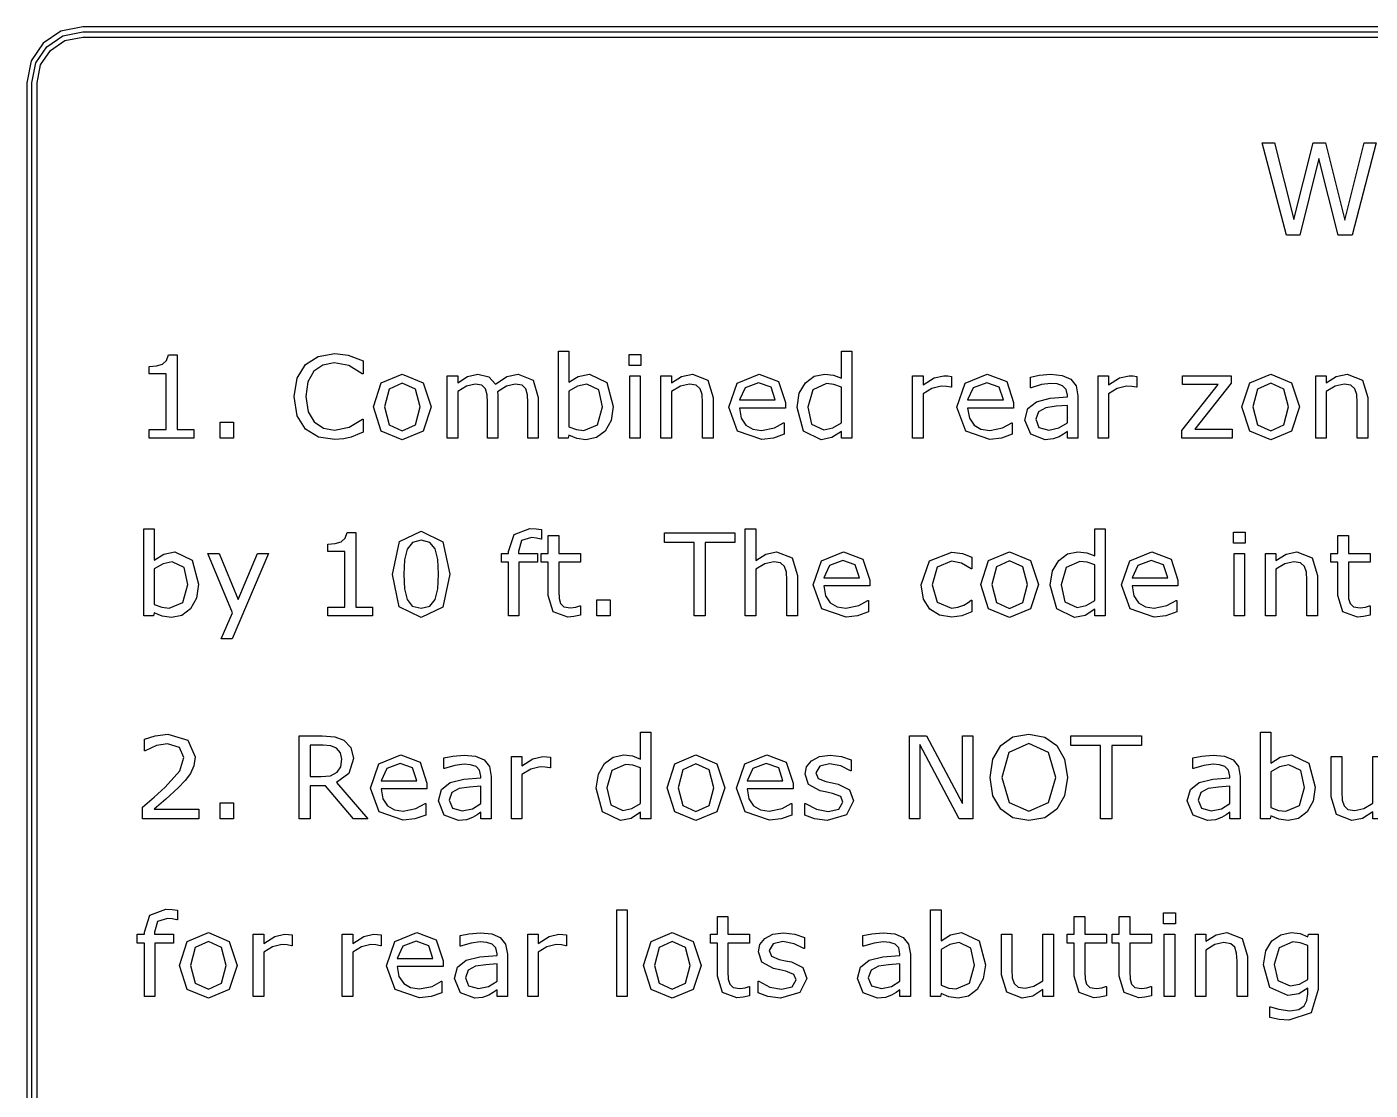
# Model space of a CAD drawing. Header units: inches. Extents: x -33163 to 19162, y -8858 to 30669.
# Drawn here: x 4030 to 5020, y 23591 to 24374 of the extents above; entities that cross this region are included whole.
import ezdxf

# ---------------------------------------------------------------- set-up
doc = ezdxf.new("R2010")
doc.units = ezdxf.units.IN
doc.layers.add('Layer 1', color=7, linetype='Continuous')
doc.layers.add('SOLID-2', color=253, linetype='Continuous')

# ---------------------------------------------------------------- blocks, each defined once
blk = doc.blocks.new('A$C0f725650')
at = {"layer": 'Layer 1', "color": 7}
for points in [[(23.317152, 118.63912), (22.86392, 118.547642), (22.493849, 118.298155), (22.244362, 117.928084), (22.152883, 117.474852), (22.152883, 72.495742), (22.244362, 72.04251), (22.493849, 71.672439), (22.86392, 71.422952), (23.317152, 71.331474), (102.692052, 71.331474), (103.145284, 71.422952), (103.515355, 71.672439), (103.764842, 72.04251), (103.85632, 72.495742), (103.85632, 117.474852), (103.764842, 117.928084), (103.515355, 118.298155), (103.145284, 118.547642), (102.692052, 118.63912), (23.317152, 118.63912)], [(23.317152, 118.533184), (102.692052, 118.533184), (103.104768, 118.45027), (103.441086, 118.223886), (103.66747, 117.887568), (103.750384, 117.474852), (103.750384, 72.495742), (103.66747, 72.083026), (103.441086, 71.746708), (103.104768, 71.520324), (102.692052, 71.43741), (23.317152, 71.43741), (22.904436, 71.520324), (22.568118, 71.746708), (22.341734, 72.083026), (22.25882, 72.495742), (22.25882, 117.474852), (22.341734, 117.887568), (22.568118, 118.223886), (22.904436, 118.45027), (23.317152, 118.533184), (23.317152, 118.533184)], [(23.317152, 118.427248), (102.692052, 118.427248), (103.064253, 118.352899), (103.366818, 118.149618), (103.570099, 117.847053), (103.644448, 117.474852), (103.644448, 72.495742), (103.570099, 72.123541), (103.366818, 71.820976), (103.064253, 71.617695), (102.692052, 71.543346), (23.317152, 71.543346), (22.944951, 71.617695), (22.642386, 71.820976), (22.439105, 72.123541), (22.364757, 72.495742), (22.364757, 117.474852), (22.439105, 117.847053), (22.642386, 118.149618), (22.944951, 118.352899), (23.317152, 118.427248), (23.317152, 118.427248)], [(50.275421, 116.223509), (49.775452, 114.299856), (49.487356, 114.299856), (49.082988, 115.896657), (48.687664, 114.299856), (48.406029, 114.299856), (47.897016, 116.223509), (48.159273, 116.223509), (48.563641, 114.624126), (48.96155, 116.223509), (49.221222, 116.223509), (49.623007, 114.608622), (50.02479, 116.223509), (50.275421, 116.223509)], [(25.635871, 110.066528), (24.69872, 110.066528), (24.69872, 110.243262), (25.059162, 110.243262), (25.059162, 111.403654), (24.69872, 111.403654), (24.69872, 111.561784), (24.855687, 111.5734), (24.982423, 111.609444), (25.066139, 111.682696), (25.102183, 111.803619), (25.282404, 111.803619), (25.282404, 110.243251), (25.635871, 110.243251), (25.635871, 110.066528)], [(29.162395, 110.192102), (29.046123, 110.13978), (28.911248, 110.088621), (28.756606, 110.051412), (28.57406, 110.035141), (28.231058, 110.087462), (27.963632, 110.253731), (27.789225, 110.533946), (27.726438, 110.930434), (27.786899, 111.312968), (27.961307, 111.597834), (28.22757, 111.769916), (28.575222, 111.829214), (28.853112, 111.795496), (29.162395, 111.676899), (29.162395, 111.403659), (29.144954, 111.403659), (28.861251, 111.578067), (28.560107, 111.632714), (28.322912, 111.589695), (28.135714, 111.458306), (28.010141, 111.23739), (27.965957, 110.930434), (28.014792, 110.616498), (28.142691, 110.402559), (28.332214, 110.27466), (28.562432, 110.233964), (28.87404, 110.290937), (29.146117, 110.461857), (29.162394, 110.461857), (29.162395, 110.192102)], [(34.374861, 110.725789), (34.328352, 110.432785), (34.205104, 110.214194), (34.02372, 110.075831), (33.806292, 110.030484), (33.613281, 110.057225), (33.4505, 110.126991), (33.436547, 110.066528), (33.231909, 110.066528), (33.231909, 111.875717), (33.4505, 111.875717), (33.4505, 111.229246), (33.645837, 111.352494), (33.87838, 111.401328), (34.241149, 111.224595), (34.374861, 110.725789), (34.374861, 110.725789)], [(34.950407, 111.582705), (34.70391, 111.582705), (34.70391, 111.809434), (34.950407, 111.809434), (34.950407, 111.582705)], [(39.347807, 110.066528), (39.129216, 110.066528), (39.129216, 110.202566), (38.932717, 110.075831), (38.710638, 110.030484), (38.340893, 110.209543), (38.204855, 110.706022), (38.251364, 111.000191), (38.379263, 111.219946), (38.562972, 111.35482), (38.781563, 111.401328), (38.962947, 111.379235), (39.129216, 111.31296), (39.129216, 111.875715), (39.347807, 111.875715), (39.347807, 110.066528)], [(30.577423, 110.715325), (30.414643, 110.214194), (29.978623, 110.030484), (29.540279, 110.214194), (29.378661, 110.715325), (29.540279, 111.216456), (29.978623, 111.401328), (30.414643, 111.216456), (30.577423, 110.715325), (30.577423, 110.715325)], [(30.351856, 110.715325), (30.253025, 111.089721), (29.978623, 111.212969), (29.701896, 111.089721), (29.604228, 110.715325), (29.703059, 110.344417), (29.978623, 110.218843), (30.251862, 110.343255), (30.351856, 110.715325), (30.351856, 110.715325)], [(32.811005, 110.066528), (32.592414, 110.066528), (32.592414, 110.806016), (32.584275, 110.967634), (32.552882, 111.092046), (32.476142, 111.167622), (32.331965, 111.193207), (32.148256, 111.146699), (31.964546, 111.030428), (31.970359, 110.967639), (31.972687, 110.897877), (31.972687, 110.066528), (31.754096, 110.066528), (31.754096, 110.806016), (31.745958, 110.968798), (31.714564, 111.093208), (31.637825, 111.167622), (31.493648, 111.193207), (31.313427, 111.149024), (31.134368, 111.036241), (31.134368, 110.066528), (30.915777, 110.066528), (30.915777, 111.365284), (31.134368, 111.365284), (31.134368, 111.221107), (31.337844, 111.353658), (31.555272, 111.401328), (31.779677, 111.345517), (31.91804, 111.190876), (32.159885, 111.351332), (32.393592, 111.401328), (32.708688, 111.271103), (32.811008, 110.9095), (32.811005, 110.066528)], [(34.149294, 110.719969), (34.072554, 111.072271), (33.824895, 111.193194), (33.631884, 111.151337), (33.4505, 111.04553), (33.4505, 110.30139), (33.609792, 110.243254), (33.762109, 110.226982), (34.045812, 110.345578), (34.149294, 110.719974), (34.149294, 110.719969)], [(34.936454, 110.066528), (34.717863, 110.066528), (34.717863, 111.365284), (34.936454, 111.365284), (34.936454, 110.066528)], [(36.454964, 110.066528), (36.236373, 110.066528), (36.236373, 110.806016), (36.225909, 110.973447), (36.187539, 111.096695), (36.103823, 111.168786), (35.961972, 111.193207), (35.774774, 111.149024), (35.587577, 111.036241), (35.587577, 110.066528), (35.368985, 110.066528), (35.368985, 111.365284), (35.587577, 111.365284), (35.587577, 111.221107), (35.799191, 111.353658), (36.023596, 111.401328), (36.344506, 111.274593), (36.454964, 110.9095), (36.454964, 110.066528)], [(37.96301, 110.693233), (37.006092, 110.693233), (37.042137, 110.483945), (37.140968, 110.338604), (37.283982, 110.254887), (37.467692, 110.226984), (37.733954, 110.279306), (37.925803, 110.383951), (37.937431, 110.383951), (37.937431, 110.145593), (37.711864, 110.06769), (37.470018, 110.036297), (36.965399, 110.210705), (36.784014, 110.708348), (36.95726, 111.21413), (37.415371, 111.401328), (37.819997, 111.247849), (37.963011, 110.811829), (37.96301, 110.693233)], [(37.750232, 110.860663), (37.663028, 111.126926), (37.403742, 111.221107), (37.123527, 111.117626), (37.006092, 110.860663), (37.750232, 110.860663)], [(39.129216, 110.386277), (39.129216, 111.131578), (38.971086, 111.186225), (38.81877, 111.201332), (38.532741, 111.073433), (38.430422, 110.710666), (38.509487, 110.358363), (38.76296, 110.238602), (38.95132, 110.279298), (39.129216, 110.386269), (39.129216, 110.386277)], [(41.425585, 111.126926), (41.413959, 111.126926), (41.318616, 111.143198), (41.210483, 111.149019), (41.015146, 111.103672), (40.833762, 110.988563), (40.833762, 110.066528), (40.615171, 110.066528), (40.615171, 111.365284), (40.833762, 111.365284), (40.833762, 111.173435), (41.062818, 111.321101), (41.266293, 111.365284), (41.348846, 111.361791), (41.425586, 111.35134), (41.425585, 111.126926)], [(42.718527, 110.693233), (41.76161, 110.693233), (41.797654, 110.483945), (41.896485, 110.338604), (42.0395, 110.254887), (42.223209, 110.226984), (42.489472, 110.279306), (42.68132, 110.383951), (42.692946, 110.383951), (42.692946, 110.145593), (42.467379, 110.06769), (42.225533, 110.036297), (41.720914, 110.210705), (41.53953, 110.708348), (41.712775, 111.21413), (42.170886, 111.401328), (42.575512, 111.247849), (42.718526, 110.811829), (42.718527, 110.693233)], [(42.50575, 110.860663), (42.418546, 111.126926), (42.15926, 111.221107), (41.879045, 111.117626), (41.76161, 110.860663), (42.50575, 110.860663)], [(44.059142, 110.066528), (43.841713, 110.066528), (43.841713, 110.204892), (43.762648, 110.149081), (43.667305, 110.093269), (43.541732, 110.049087), (43.375463, 110.030487), (43.077807, 110.146758), (42.955722, 110.443252), (43.018509, 110.681609), (43.199893, 110.825786), (43.484759, 110.896713), (43.841713, 110.924616), (43.841713, 110.958337), (43.814971, 111.081585), (43.740557, 111.158322), (43.628936, 111.194369), (43.492898, 111.203682), (43.301049, 111.180425), (43.082458, 111.115314), (43.07083, 111.115314), (43.07083, 111.337392), (43.255702, 111.375761), (43.494059, 111.39669), (43.732416, 111.373433), (43.909149, 111.296693), (44.02077, 111.15833), (44.05914, 110.947878), (44.059142, 110.066528)], [(45.290461, 111.126926), (45.278845, 111.126926), (45.183503, 111.143198), (45.07537, 111.149019), (44.880034, 111.103672), (44.698649, 110.988563), (44.698649, 110.066528), (44.480059, 110.066528), (44.480059, 111.365284), (44.698649, 111.365284), (44.698649, 111.173435), (44.927704, 111.321101), (45.131182, 111.365284), (45.213734, 111.361791), (45.290474, 111.35134), (45.290461, 111.126926)], [(47.275219, 110.066528), (46.226449, 110.066528), (46.226449, 110.228146), (46.983379, 111.182738), (46.242727, 111.182738), (46.242727, 111.365284), (47.255455, 111.365284), (47.255455, 111.209479), (46.495036, 110.2514), (47.275219, 110.2514), (47.275219, 110.066528)], [(48.677459, 110.715325), (48.514677, 110.214194), (48.078657, 110.030484), (47.640315, 110.214194), (47.478697, 110.715325), (47.640315, 111.216456), (48.078657, 111.401328), (48.514677, 111.216456), (48.677459, 110.715325), (48.677459, 110.715325)], [(48.451891, 110.715325), (48.353059, 111.089721), (48.078657, 111.212969), (47.801933, 111.089721), (47.704265, 110.715325), (47.803094, 110.344417), (48.078657, 110.218843), (48.351898, 110.343255), (48.451891, 110.715325), (48.451891, 110.715325)], [(50.101789, 110.066528), (49.883198, 110.066528), (49.883198, 110.806016), (49.872721, 110.973447), (49.834351, 111.096695), (49.750634, 111.168786), (49.608783, 111.193207), (49.421585, 111.149024), (49.234388, 111.036241), (49.234388, 110.066528), (49.015797, 110.066528), (49.015797, 111.365284), (49.234388, 111.365284), (49.234388, 111.221107), (49.446001, 111.353658), (49.670407, 111.401328), (49.991317, 111.274593), (50.101775, 110.9095), (50.101789, 110.066528)], [(43.841713, 110.386277), (43.841713, 110.747882), (43.605681, 110.730446), (43.391741, 110.696728), (43.239425, 110.613011), (43.181289, 110.45837), (43.248727, 110.289775), (43.454528, 110.233964), (43.66498, 110.278147), (43.841713, 110.386282), (43.841713, 110.386277)], [(26.461401, 110.066528), (26.183511, 110.066528), (26.183511, 110.397902), (26.461401, 110.397902), (26.461401, 110.066528)], [(25.733539, 107.021627), (25.68703, 106.728623), (25.563782, 106.510032), (25.382398, 106.371669), (25.16497, 106.326322), (24.971959, 106.353063), (24.809178, 106.422829), (24.795225, 106.362366), (24.590587, 106.362366), (24.590587, 108.171555), (24.809178, 108.171555), (24.809178, 107.525084), (25.004514, 107.648332), (25.237058, 107.697166), (25.599826, 107.520433), (25.733539, 107.021627), (25.733539, 107.021627)], [(29.360057, 106.362366), (28.422906, 106.362366), (28.422906, 106.5391), (28.783349, 106.5391), (28.783349, 107.699492), (28.422906, 107.699492), (28.422906, 107.857622), (28.579873, 107.869238), (28.70661, 107.905282), (28.790325, 107.978534), (28.82637, 108.099457), (29.006591, 108.099457), (29.006591, 106.539089), (29.360057, 106.539089), (29.360057, 106.362366)], [(30.970422, 107.228592), (30.823919, 106.543751), (30.371622, 106.326322), (29.915836, 106.547238), (29.772822, 107.226267), (29.918162, 107.907618), (30.371622, 108.128534), (30.826245, 107.904131), (30.970422, 107.228592), (30.970422, 107.228592)], [(32.878443, 107.959942), (32.866817, 107.959942), (32.772637, 107.98087), (32.670317, 107.992486), (32.465679, 107.9297), (32.402892, 107.705294), (32.402892, 107.661111), (32.797054, 107.661111), (32.797054, 107.477403), (32.409867, 107.477403), (32.409867, 106.362366), (32.191276, 106.362366), (32.191276, 107.477414), (32.043611, 107.477414), (32.043611, 107.661122), (32.191276, 107.661122), (32.191276, 107.704143), (32.306385, 108.058772), (32.638923, 108.183184), (32.77031, 108.176199), (32.878443, 108.159927), (32.878443, 107.959942)], [(36.910749, 107.889015), (36.292184, 107.889015), (36.292184, 106.362366), (36.061965, 106.362366), (36.061965, 107.889015), (35.443399, 107.889015), (35.443399, 108.093654), (36.910749, 108.093654), (36.910749, 107.889015)], [(38.211831, 106.362366), (37.99324, 106.362366), (37.99324, 107.101854), (37.982776, 107.269285), (37.944406, 107.392533), (37.860691, 107.464624), (37.718839, 107.489045), (37.531641, 107.444862), (37.344444, 107.332079), (37.344444, 106.362366), (37.125853, 106.362366), (37.125853, 108.171555), (37.344444, 108.171555), (37.344444, 107.516945), (37.556058, 107.649496), (37.780463, 107.697166), (38.101373, 107.570431), (38.211831, 107.205338), (38.211831, 106.362366)], [(44.627712, 106.362366), (44.409119, 106.362366), (44.409119, 106.498404), (44.212621, 106.371669), (43.99054, 106.326322), (43.620797, 106.505381), (43.484759, 107.00186), (43.531267, 107.296029), (43.659166, 107.515784), (43.842876, 107.650658), (44.061467, 107.697166), (44.242852, 107.675073), (44.409119, 107.608798), (44.409119, 108.171553), (44.627712, 108.171553), (44.627712, 106.362366)], [(47.54846, 107.878551), (47.301963, 107.878551), (47.301963, 108.10528), (47.54846, 108.10528), (47.54846, 107.878551)], [(30.664627, 106.700717), (30.719275, 106.921634), (30.73439, 107.228592), (30.719275, 107.535548), (30.663464, 107.756464), (30.551843, 107.891341), (30.371622, 107.936688), (30.190238, 107.891341), (30.077454, 107.754139), (30.022807, 107.529735), (30.008855, 107.226267), (30.021645, 106.922795), (30.076293, 106.704205), (30.184425, 106.565841), (30.371623, 106.518171), (30.553007, 106.563515), (30.664628, 106.700717), (30.664627, 106.700717)], [(33.691183, 106.373994), (33.556307, 106.34725), (33.427246, 106.336799), (33.124939, 106.44377), (33.021457, 106.78677), (33.021457, 107.477427), (32.873792, 107.477427), (32.873792, 107.661135), (33.021457, 107.661135), (33.021457, 108.034369), (33.240048, 108.034369), (33.240048, 107.661135), (33.691183, 107.661135), (33.691183, 107.477427), (33.240048, 107.477427), (33.240048, 106.885603), (33.244699, 106.725146), (33.277255, 106.618178), (33.347019, 106.549577), (33.484219, 106.528648), (33.59584, 106.543756), (33.679556, 106.570498), (33.691184, 106.570498), (33.691183, 106.373994)], [(50.148297, 106.373981), (50.013421, 106.347237), (49.88436, 106.336786), (49.582052, 106.443757), (49.478571, 106.786757), (49.478571, 107.477414), (49.330905, 107.477414), (49.330905, 107.661122), (49.478571, 107.661122), (49.478571, 108.034356), (49.697162, 108.034356), (49.697162, 107.661122), (50.148297, 107.661122), (50.148297, 107.477414), (49.697162, 107.477414), (49.697162, 106.885589), (49.701819, 106.725133), (49.734375, 106.618165), (49.804138, 106.549564), (49.941338, 106.528635), (50.05296, 106.543743), (50.136674, 106.570484), (50.148316, 106.570484), (50.148297, 106.373981)], [(27.191588, 107.661114), (26.433495, 105.883317), (26.199789, 105.883317), (26.441634, 106.425144), (25.924225, 107.661114), (26.161419, 107.661114), (26.560232, 106.698384), (26.962532, 107.661114), (27.191588, 107.661114)], [(39.719877, 106.989071), (38.76296, 106.989071), (38.799004, 106.779783), (38.897835, 106.634442), (39.04085, 106.550725), (39.224559, 106.522822), (39.490821, 106.575144), (39.68267, 106.679789), (39.694296, 106.679789), (39.694296, 106.441431), (39.468728, 106.363528), (39.226883, 106.332135), (38.722263, 106.506543), (38.540879, 107.004186), (38.714124, 107.509968), (39.172235, 107.697166), (39.576861, 107.543687), (39.719876, 107.107667), (39.719877, 106.989071)], [(39.5071, 107.156501), (39.419896, 107.422764), (39.160609, 107.516945), (38.880394, 107.413464), (38.76296, 107.156501), (39.5071, 107.156501)], [(41.848814, 106.443757), (41.640688, 106.362366), (41.432561, 106.333299), (41.174437, 106.373994), (40.973287, 106.499566), (40.8419, 106.711182), (40.795391, 107.009999), (40.969799, 107.509968), (41.432561, 107.691353), (41.651152, 107.65996), (41.848814, 107.583221), (41.848814, 107.340212), (41.837186, 107.340212), (41.630222, 107.459973), (41.423258, 107.50183), (41.12909, 107.376256), (41.02212, 107.009999), (41.126765, 106.648393), (41.423258, 106.522822), (41.558133, 106.540258), (41.681382, 106.585605), (41.770911, 106.636765), (41.837186, 106.684438), (41.848814, 106.684438), (41.848814, 106.443757)], [(43.235937, 107.011163), (43.073156, 106.510032), (42.637137, 106.326322), (42.198792, 106.510032), (42.037174, 107.011163), (42.198792, 107.512294), (42.637137, 107.697166), (43.073156, 107.512294), (43.235937, 107.011163), (43.235937, 107.011163)], [(46.145058, 106.989071), (45.188141, 106.989071), (45.224185, 106.779783), (45.323018, 106.634442), (45.46603, 106.550725), (45.64974, 106.522822), (45.916004, 106.575144), (46.10785, 106.679789), (46.119465, 106.679789), (46.119465, 106.441431), (45.893898, 106.363528), (45.652053, 106.332135), (45.147432, 106.506543), (44.966047, 107.004186), (45.139294, 107.509968), (45.597403, 107.697166), (46.00203, 107.543687), (46.145045, 107.107667), (46.145058, 106.989071)], [(45.932281, 107.156501), (45.845077, 107.422764), (45.585791, 107.516945), (45.305576, 107.413464), (45.188141, 107.156501), (45.932281, 107.156501)], [(47.534505, 106.362366), (47.315915, 106.362366), (47.315915, 107.661122), (47.534505, 107.661122), (47.534505, 106.362366)], [(49.053016, 106.362366), (48.834426, 106.362366), (48.834426, 107.101854), (48.823948, 107.269285), (48.785578, 107.392533), (48.701861, 107.464624), (48.560011, 107.489045), (48.372813, 107.444862), (48.185615, 107.332079), (48.185615, 106.362366), (47.967025, 106.362366), (47.967025, 107.661122), (48.185615, 107.661122), (48.185615, 107.516945), (48.397231, 107.649496), (48.621635, 107.697166), (48.942545, 107.570431), (49.053003, 107.205338), (49.053016, 106.362366)], [(25.507971, 107.015807), (25.431232, 107.368109), (25.183573, 107.489032), (24.990562, 107.447175), (24.809178, 107.341368), (24.809178, 106.597228), (24.96847, 106.539092), (25.120787, 106.52282), (25.40449, 106.641416), (25.507971, 107.015812), (25.507971, 107.015807)], [(43.010369, 107.011163), (42.911538, 107.385559), (42.637137, 107.508807), (42.36041, 107.385559), (42.262742, 107.011163), (42.361573, 106.640255), (42.637137, 106.514681), (42.910376, 106.639093), (43.010369, 107.011163), (43.010369, 107.011163)], [(44.409119, 106.682115), (44.409119, 107.427416), (44.250991, 107.482063), (44.098673, 107.49717), (43.812645, 107.369271), (43.710326, 107.006504), (43.789391, 106.654201), (44.042864, 106.53444), (44.231224, 106.575136), (44.409119, 106.682107), (44.409119, 106.682115)], [(34.312074, 106.362366), (34.034185, 106.362366), (34.034185, 106.69374), (34.312074, 106.69374), (34.312074, 106.362366)], [(25.734702, 102.129038), (24.562682, 102.129038), (24.562682, 102.372047), (24.806852, 102.581335), (25.035908, 102.789461), (25.341703, 103.132464), (25.424256, 103.408027), (25.334726, 103.618479), (25.087068, 103.695219), (24.858012, 103.658013), (24.617329, 103.544065), (24.605701, 103.544065), (24.605701, 103.788238), (24.825455, 103.862652), (25.09288, 103.89637), (25.510296, 103.767307), (25.661449, 103.419655), (25.635869, 103.234783), (25.562618, 103.073165), (25.455648, 102.931315), (25.307983, 102.776671), (25.051022, 102.539478), (24.803363, 102.327862), (25.7347, 102.327862), (25.734702, 102.129038)], [(35.160859, 102.129038), (34.942268, 102.129038), (34.942268, 102.265076), (34.745768, 102.138341), (34.523689, 102.092994), (34.153945, 102.272053), (34.017907, 102.768532), (34.064415, 103.062701), (34.192314, 103.282456), (34.376024, 103.41733), (34.594615, 103.463838), (34.775999, 103.441745), (34.942268, 103.37547), (34.942268, 103.938225), (35.160859, 103.938225), (35.160859, 102.129038)], [(43.621959, 103.6615), (43.783577, 103.376634), (43.840551, 102.9941), (43.782414, 102.610404), (43.621959, 102.329026), (43.368487, 102.152292), (43.035949, 102.092994), (42.703412, 102.153456), (42.449939, 102.329026), (42.288321, 102.611566), (42.232511, 102.9941), (42.288321, 103.373147), (42.451102, 103.6615), (42.704575, 103.835908), (43.035949, 103.89637), (43.369649, 103.834746), (43.621959, 103.6615), (43.621959, 103.6615)], [(49.007669, 102.788299), (48.961161, 102.495295), (48.837913, 102.276704), (48.65653, 102.138341), (48.439101, 102.092994), (48.246091, 102.119735), (48.083309, 102.189501), (48.069357, 102.129038), (47.864718, 102.129038), (47.864718, 103.938227), (48.083309, 103.938227), (48.083309, 103.291756), (48.278645, 103.415004), (48.51119, 103.463838), (48.873957, 103.287105), (49.007669, 102.788299), (49.007669, 102.788299)], [(29.257738, 102.129038), (28.958919, 102.129038), (28.379886, 102.817367), (28.055487, 102.817367), (28.055487, 102.129038), (27.825269, 102.129038), (27.825269, 103.860326), (28.310123, 103.860326), (28.571734, 103.839398), (28.760094, 103.767307), (28.906597, 103.617317), (28.960082, 103.389424), (28.865902, 103.075491), (28.606616, 102.885968), (29.257738, 102.129038)], [(28.719399, 103.373147), (28.692657, 103.504534), (28.606616, 103.602202), (28.488018, 103.64871), (28.326401, 103.662654), (28.055487, 103.662654), (28.055487, 103.009205), (28.288031, 103.009205), (28.478717, 103.027805), (28.61708, 103.099894), (28.69382, 103.211516), (28.719399, 103.373134), (28.719399, 103.373147)], [(41.870906, 102.129038), (41.58604, 102.129038), (40.76516, 103.67778), (40.76516, 102.129038), (40.550058, 102.129038), (40.550058, 103.860326), (40.907012, 103.860326), (41.655803, 102.446461), (41.655803, 103.860326), (41.870906, 103.860326), (41.870906, 102.129038)], [(43.601031, 102.9941), (43.449878, 103.513836), (43.037113, 103.697544), (42.622022, 103.513836), (42.472031, 102.9941), (42.62551, 102.472041), (43.037113, 102.291817), (43.447552, 102.472041), (43.601031, 102.9941), (43.601031, 102.9941)], [(30.492545, 102.755743), (29.535628, 102.755743), (29.571672, 102.546455), (29.670503, 102.401114), (29.813517, 102.317397), (29.997227, 102.289494), (30.263489, 102.341816), (30.455338, 102.446461), (30.466964, 102.446461), (30.466964, 102.208103), (30.241396, 102.1302), (29.999551, 102.098807), (29.494931, 102.273215), (29.313547, 102.770858), (29.486792, 103.27664), (29.944903, 103.463838), (30.349529, 103.310359), (30.492543, 102.874339), (30.492545, 102.755743)], [(31.833159, 102.129038), (31.615731, 102.129038), (31.615731, 102.267402), (31.536666, 102.211591), (31.441323, 102.155779), (31.315749, 102.111597), (31.149481, 102.092997), (30.851825, 102.209268), (30.729739, 102.505762), (30.792526, 102.744119), (30.97391, 102.888296), (31.258776, 102.959223), (31.615731, 102.987126), (31.615731, 103.020847), (31.588988, 103.144095), (31.514574, 103.220832), (31.402953, 103.256879), (31.266915, 103.266192), (31.075067, 103.242935), (30.856476, 103.177824), (30.844847, 103.177824), (30.844847, 103.399902), (31.029719, 103.438271), (31.268076, 103.4592), (31.506434, 103.435943), (31.683167, 103.359203), (31.794788, 103.22084), (31.833157, 103.010388), (31.833159, 102.129038)], [(33.064478, 103.189436), (33.052852, 103.189436), (32.957509, 103.205708), (32.849376, 103.211529), (32.654039, 103.166182), (32.472655, 103.051073), (32.472655, 102.129038), (32.254064, 102.129038), (32.254064, 103.427794), (32.472655, 103.427794), (32.472655, 103.235945), (32.701711, 103.383611), (32.905186, 103.427794), (32.987739, 103.424301), (33.064479, 103.41385), (33.064478, 103.189436)], [(36.697972, 102.777835), (36.535192, 102.276704), (36.099172, 102.092994), (35.660827, 102.276704), (35.499209, 102.777835), (35.660827, 103.278966), (36.099172, 103.463838), (36.535192, 103.278966), (36.697972, 102.777835), (36.697972, 102.777835)], [(38.123465, 102.755743), (37.166548, 102.755743), (37.202592, 102.546455), (37.301423, 102.401114), (37.444437, 102.317397), (37.628147, 102.289494), (37.894409, 102.341816), (38.086258, 102.446461), (38.097886, 102.446461), (38.097886, 102.208103), (37.872319, 102.1302), (37.630473, 102.098807), (37.125854, 102.273215), (36.94447, 102.770858), (37.117714, 103.27664), (37.575825, 103.463838), (37.980451, 103.310359), (38.123466, 102.874339), (38.123465, 102.755743)], [(39.382689, 102.503434), (39.235023, 102.211591), (38.833886, 102.097645), (38.568786, 102.131364), (38.367636, 102.206939), (38.367636, 102.452274), (38.379264, 102.452274), (38.609482, 102.327862), (38.852491, 102.282517), (39.078058, 102.329026), (39.159448, 102.475528), (39.115265, 102.591799), (38.945508, 102.659239), (38.823422, 102.68366), (38.687384, 102.713891), (38.444376, 102.846442), (38.373451, 103.062706), (38.406007, 103.21386), (38.507163, 103.340595), (38.672269, 103.426638), (38.897836, 103.459192), (39.132706, 103.430125), (39.33153, 103.361524), (39.33153, 103.127818), (39.319904, 103.127818), (39.116429, 103.231301), (38.88156, 103.27432), (38.679247, 103.227812), (38.596694, 103.091774), (38.646691, 102.970851), (38.80482, 102.904576), (38.939695, 102.87667), (39.065269, 102.851085), (39.300138, 102.731327), (39.382691, 102.503434), (39.382689, 102.503434)], [(47.443814, 102.129038), (47.226385, 102.129038), (47.226385, 102.267402), (47.14732, 102.211591), (47.051977, 102.155779), (46.926404, 102.111597), (46.760137, 102.092997), (46.462481, 102.209268), (46.340395, 102.505762), (46.40318, 102.744119), (46.584565, 102.888296), (46.869431, 102.959223), (47.226385, 102.987126), (47.226385, 103.020847), (47.199644, 103.144095), (47.12523, 103.220832), (47.013608, 103.256879), (46.87757, 103.266192), (46.685723, 103.242935), (46.46713, 103.177824), (46.455515, 103.177824), (46.455515, 103.399902), (46.640387, 103.438271), (46.878744, 103.4592), (47.117102, 103.435943), (47.293835, 103.359203), (47.405455, 103.22084), (47.443825, 103.010388), (47.443814, 102.129038)], [(50.425024, 102.129038), (50.206434, 102.129038), (50.206434, 102.273215), (49.994818, 102.139502), (49.771576, 102.092994), (49.452991, 102.217403), (49.339046, 102.584825), (49.339046, 103.427794), (49.557637, 103.427794), (49.557637, 102.688306), (49.56695, 102.518549), (49.606484, 102.398788), (49.687875, 102.324374), (49.833213, 102.301117), (50.018085, 102.3453), (50.206447, 102.458084), (50.206447, 103.427791), (50.425038, 103.427791), (50.425024, 102.129038)], [(30.279767, 102.923173), (30.192564, 103.189436), (29.933277, 103.283617), (29.653062, 103.180136), (29.535628, 102.923173), (30.279767, 102.923173)], [(34.942268, 102.448787), (34.942268, 103.194088), (34.784138, 103.248735), (34.631822, 103.263842), (34.345793, 103.135943), (34.243474, 102.773176), (34.322539, 102.420873), (34.576011, 102.301112), (34.764372, 102.341808), (34.942268, 102.448779), (34.942268, 102.448787)], [(36.472405, 102.777835), (36.373574, 103.152231), (36.099172, 103.275479), (35.822445, 103.152231), (35.724777, 102.777835), (35.823608, 102.406927), (36.099172, 102.281353), (36.372411, 102.405765), (36.472405, 102.777835), (36.472405, 102.777835)], [(37.910687, 102.923173), (37.823483, 103.189436), (37.564197, 103.283617), (37.283982, 103.180136), (37.166548, 102.923173), (37.910687, 102.923173)], [(48.782104, 102.782479), (48.705365, 103.134781), (48.457704, 103.255704), (48.264694, 103.213847), (48.083309, 103.10804), (48.083309, 102.3639), (48.242601, 102.305764), (48.394919, 102.289492), (48.678621, 102.408088), (48.782104, 102.782484), (48.782104, 102.782479)], [(31.615731, 102.448787), (31.615731, 102.810392), (31.379699, 102.792956), (31.165759, 102.759238), (31.013443, 102.675521), (30.955307, 102.52088), (31.022744, 102.352285), (31.228545, 102.296474), (31.438997, 102.340657), (31.615731, 102.448792), (31.615731, 102.448787)], [(47.226385, 102.448787), (47.226385, 102.810392), (46.990353, 102.792956), (46.776414, 102.759238), (46.624099, 102.675521), (46.565962, 102.52088), (46.633399, 102.352285), (46.8392, 102.296474), (47.049652, 102.340657), (47.226385, 102.448792), (47.226385, 102.448787)], [(26.461401, 102.129038), (26.183511, 102.129038), (26.183511, 102.460412), (26.461401, 102.460412), (26.461401, 102.129038)], [(25.289381, 100.022452), (25.277752, 100.022452), (25.183572, 100.04338), (25.081253, 100.054996), (24.876615, 99.99221), (24.813828, 99.767804), (24.813828, 99.723621), (25.207989, 99.723621), (25.207989, 99.539913), (24.820805, 99.539913), (24.820805, 98.424876), (24.602214, 98.424876), (24.602214, 99.539924), (24.454549, 99.539924), (24.454549, 99.723632), (24.602214, 99.723632), (24.602214, 99.766653), (24.717323, 100.121282), (25.049861, 100.245694), (25.181248, 100.238709), (25.289381, 100.222437), (25.289381, 100.022452)], [(34.665541, 98.424876), (34.44695, 98.424876), (34.44695, 100.234065), (34.665541, 100.234065), (34.665541, 98.424876)], [(42.132517, 99.084137), (42.086009, 98.791133), (41.962761, 98.572542), (41.781376, 98.434179), (41.563948, 98.388832), (41.370937, 98.415573), (41.208156, 98.485339), (41.194204, 98.424876), (40.989565, 98.424876), (40.989565, 100.234065), (41.208156, 100.234065), (41.208156, 99.587594), (41.403493, 99.710842), (41.636036, 99.759676), (41.998805, 99.582943), (42.132517, 99.084137), (42.132517, 99.084137)], [(37.217707, 98.436504), (37.082832, 98.40976), (36.95377, 98.399309), (36.651463, 98.50628), (36.547982, 98.84928), (36.547982, 99.539937), (36.400316, 99.539937), (36.400316, 99.723645), (36.547982, 99.723645), (36.547982, 100.096879), (36.766573, 100.096879), (36.766573, 99.723645), (37.217707, 99.723645), (37.217707, 99.539937), (36.766573, 99.539937), (36.766573, 98.948113), (36.771224, 98.787656), (36.80378, 98.680688), (36.873543, 98.612087), (37.010744, 98.591158), (37.122365, 98.606266), (37.20608, 98.633008), (37.217709, 98.633008), (37.217707, 98.436504)], [(44.654453, 98.436491), (44.519577, 98.409747), (44.390516, 98.399296), (44.088209, 98.506267), (43.984728, 98.849267), (43.984728, 99.539924), (43.837062, 99.539924), (43.837062, 99.723632), (43.984728, 99.723632), (43.984728, 100.096866), (44.203318, 100.096866), (44.203318, 99.723632), (44.654453, 99.723632), (44.654453, 99.539924), (44.203318, 99.539924), (44.203318, 98.948099), (44.207975, 98.787643), (44.240532, 98.680675), (44.310294, 98.612074), (44.447494, 98.591145), (44.559116, 98.606253), (44.64283, 98.632994), (44.654445, 98.632994), (44.654453, 98.436491)], [(45.592768, 98.436491), (45.457891, 98.409747), (45.32883, 98.399296), (45.026523, 98.506267), (44.923042, 98.849267), (44.923042, 99.539924), (44.775376, 99.539924), (44.775376, 99.723632), (44.923042, 99.723632), (44.923042, 100.096866), (45.141633, 100.096866), (45.141633, 99.723632), (45.592768, 99.723632), (45.592768, 99.539924), (45.141633, 99.539924), (45.141633, 98.948099), (45.146289, 98.787643), (45.178844, 98.680675), (45.248609, 98.612074), (45.385808, 98.591145), (45.497428, 98.606253), (45.581145, 98.632994), (45.592786, 98.632994), (45.592768, 98.436491)], [(46.091573, 99.941048), (45.845077, 99.941048), (45.845077, 100.167777), (46.091573, 100.167777), (46.091573, 99.941048)], [(26.534652, 99.073673), (26.371871, 98.572542), (25.935852, 98.388832), (25.497507, 98.572542), (25.335889, 99.073673), (25.497507, 99.574804), (25.935852, 99.759676), (26.371871, 99.574804), (26.534652, 99.073673), (26.534652, 99.073673)], [(27.683417, 99.485274), (27.671789, 99.485274), (27.576446, 99.501546), (27.468313, 99.507367), (27.272977, 99.46202), (27.091593, 99.346911), (27.091593, 98.424876), (26.873001, 98.424876), (26.873001, 99.723632), (27.091593, 99.723632), (27.091593, 99.531783), (27.320648, 99.679449), (27.524124, 99.723632), (27.606677, 99.720139), (27.683416, 99.709688), (27.683417, 99.485274)], [(29.53679, 99.485274), (29.525165, 99.485274), (29.429822, 99.501546), (29.321689, 99.507367), (29.126352, 99.46202), (28.944968, 99.346911), (28.944968, 98.424876), (28.726377, 98.424876), (28.726377, 99.723632), (28.944968, 99.723632), (28.944968, 99.531783), (29.174023, 99.679449), (29.377499, 99.723632), (29.460052, 99.720139), (29.536792, 99.709688), (29.53679, 99.485274)], [(30.829733, 99.051581), (29.872816, 99.051581), (29.90886, 98.842293), (30.007691, 98.696952), (30.150706, 98.613235), (30.334415, 98.585332), (30.600677, 98.637654), (30.792526, 98.742299), (30.804152, 98.742299), (30.804152, 98.503941), (30.578585, 98.426038), (30.336739, 98.394645), (29.832119, 98.569053), (29.650735, 99.066696), (29.82398, 99.572478), (30.282092, 99.759676), (30.686718, 99.606197), (30.829732, 99.170177), (30.829733, 99.051581)], [(32.170347, 98.424876), (31.952919, 98.424876), (31.952919, 98.56324), (31.873854, 98.507429), (31.778511, 98.451617), (31.652938, 98.407435), (31.486669, 98.388835), (31.189013, 98.505106), (31.066928, 98.8016), (31.129714, 99.039957), (31.311098, 99.184134), (31.595964, 99.255061), (31.952919, 99.282964), (31.952919, 99.316685), (31.926176, 99.439933), (31.851762, 99.51667), (31.740141, 99.552717), (31.604103, 99.56203), (31.412255, 99.538773), (31.193664, 99.473662), (31.182035, 99.473662), (31.182035, 99.69574), (31.366907, 99.734109), (31.605265, 99.755038), (31.843622, 99.731781), (32.020355, 99.655041), (32.131976, 99.516678), (32.170346, 99.306226), (32.170347, 98.424876)], [(33.401666, 99.485274), (33.39004, 99.485274), (33.294697, 99.501546), (33.186564, 99.507367), (32.991228, 99.46202), (32.809844, 99.346911), (32.809844, 98.424876), (32.591253, 98.424876), (32.591253, 99.723632), (32.809844, 99.723632), (32.809844, 99.531783), (33.038899, 99.679449), (33.242375, 99.723632), (33.324928, 99.720139), (33.401667, 99.709688), (33.401666, 99.485274)], [(36.20498, 99.073673), (36.042199, 98.572542), (35.60618, 98.388832), (35.167835, 98.572542), (35.006217, 99.073673), (35.167835, 99.574804), (35.60618, 99.759676), (36.042199, 99.574804), (36.20498, 99.073673), (36.20498, 99.073673)], [(38.409493, 98.799272), (38.261828, 98.507429), (37.86069, 98.393483), (37.595591, 98.427202), (37.39444, 98.502777), (37.39444, 98.748112), (37.406069, 98.748112), (37.636287, 98.6237), (37.879295, 98.578355), (38.104862, 98.624864), (38.186253, 98.771366), (38.142069, 98.887637), (37.972312, 98.955077), (37.850227, 98.979498), (37.714189, 99.009729), (37.471181, 99.14228), (37.400255, 99.358544), (37.432811, 99.509698), (37.533968, 99.636433), (37.699074, 99.722476), (37.924641, 99.75503), (38.15951, 99.725963), (38.358335, 99.657362), (38.358335, 99.423656), (38.346707, 99.423656), (38.143231, 99.527139), (37.908362, 99.570158), (37.706049, 99.52365), (37.623496, 99.387612), (37.673493, 99.266689), (37.831622, 99.200414), (37.966498, 99.172508), (38.092071, 99.146923), (38.32694, 99.027165), (38.409493, 98.799272), (38.409493, 98.799272)], [(40.568661, 98.424876), (40.351233, 98.424876), (40.351233, 98.56324), (40.272168, 98.507429), (40.176825, 98.451617), (40.051252, 98.407435), (39.884983, 98.388835), (39.587327, 98.505106), (39.465242, 98.8016), (39.528028, 99.039957), (39.709412, 99.184134), (39.994278, 99.255061), (40.351233, 99.282964), (40.351233, 99.316685), (40.32449, 99.439933), (40.250076, 99.51667), (40.138455, 99.552717), (40.002417, 99.56203), (39.810569, 99.538773), (39.591978, 99.473662), (39.580352, 99.473662), (39.580352, 99.69574), (39.765224, 99.734109), (40.003582, 99.755038), (40.241939, 99.731781), (40.418672, 99.655041), (40.530293, 99.516678), (40.568663, 99.306226), (40.568661, 98.424876)], [(43.549871, 98.424876), (43.33128, 98.424876), (43.33128, 98.569053), (43.119665, 98.43534), (42.896423, 98.388832), (42.577838, 98.513241), (42.463892, 98.880663), (42.463892, 99.723632), (42.682483, 99.723632), (42.682483, 98.984144), (42.691786, 98.814387), (42.731318, 98.694626), (42.812709, 98.620212), (42.958048, 98.596955), (43.142921, 98.641138), (43.331281, 98.753922), (43.331281, 99.723629), (43.549872, 99.723629), (43.549871, 98.424876)], [(46.077621, 98.424876), (45.859028, 98.424876), (45.859028, 99.723632), (46.077621, 99.723632), (46.077621, 98.424876)], [(47.596129, 98.424876), (47.377539, 98.424876), (47.377539, 99.164364), (47.367061, 99.331795), (47.328692, 99.455043), (47.244978, 99.527134), (47.103124, 99.551555), (46.915926, 99.507372), (46.728728, 99.394589), (46.728728, 98.424876), (46.510138, 98.424876), (46.510138, 99.723632), (46.728728, 99.723632), (46.728728, 99.579455), (46.940345, 99.712006), (47.164748, 99.759676), (47.485658, 99.632941), (47.596116, 99.267848), (47.596129, 98.424876)], [(49.070457, 98.572542), (48.920465, 98.087689), (48.458868, 97.933045), (48.256555, 97.948153), (48.063544, 97.988849), (48.063544, 98.21209), (48.07516, 98.21209), (48.244916, 98.160931), (48.477461, 98.129538), (48.662333, 98.156279), (48.776278, 98.230693), (48.834415, 98.33999), (48.851851, 98.483005), (48.851851, 98.601602), (48.662328, 98.483005), (48.433273, 98.444635), (48.063529, 98.612066), (47.927491, 99.086455), (47.973999, 99.374808), (48.10306, 99.58526), (48.28677, 99.71316), (48.501871, 99.759668), (48.690233, 99.736411), (48.851851, 99.66781), (48.865794, 99.723621), (49.070434, 99.723621), (49.070457, 98.572542)], [(26.309084, 99.073673), (26.210253, 99.448069), (25.935852, 99.571317), (25.659125, 99.448069), (25.561457, 99.073673), (25.660288, 98.702765), (25.935852, 98.577191), (26.209091, 98.701603), (26.309084, 99.073673), (26.309084, 99.073673)], [(30.616956, 99.219011), (30.529752, 99.485274), (30.270465, 99.579455), (29.99025, 99.475974), (29.872816, 99.219011), (30.616956, 99.219011)], [(35.979412, 99.073673), (35.880581, 99.448069), (35.60618, 99.571317), (35.329453, 99.448069), (35.231784, 99.073673), (35.330615, 98.702765), (35.60618, 98.577191), (35.879418, 98.701603), (35.979412, 99.073673), (35.979412, 99.073673)], [(41.90695, 99.078317), (41.830211, 99.430619), (41.582552, 99.551542), (41.38954, 99.509685), (41.208156, 99.403878), (41.208156, 98.659738), (41.367449, 98.601602), (41.519765, 98.58533), (41.803468, 98.703926), (41.90695, 99.078322), (41.90695, 99.078317)], [(48.851867, 98.78183), (48.851867, 99.489926), (48.689085, 99.545737), (48.540257, 99.563173), (48.256555, 99.442248), (48.153071, 99.091109), (48.229811, 98.759735), (48.484448, 98.646951), (48.675133, 98.682995), (48.851867, 98.781825), (48.851867, 98.78183)], [(31.952919, 98.744625), (31.952919, 99.10623), (31.716887, 99.088794), (31.502947, 99.055076), (31.350631, 98.971359), (31.292495, 98.816718), (31.359933, 98.648123), (31.565734, 98.592312), (31.776186, 98.636495), (31.952919, 98.74463), (31.952919, 98.744625)], [(40.351233, 98.744625), (40.351233, 99.10623), (40.115201, 99.088794), (39.901261, 99.055076), (39.748945, 98.971359), (39.690809, 98.816718), (39.758246, 98.648123), (39.964048, 98.592312), (40.1745, 98.636495), (40.351233, 98.74463), (40.351233, 98.744625)]]:
    blk.add_lwpolyline(points, dxfattribs=at)
blk.add_lwpolyline([(45.382316, 103.655687), (44.76375, 103.655687), (44.76375, 102.129038), (44.533531, 102.129038), (44.533531, 103.655687), (43.914965, 103.655687), (43.914965, 103.860326), (45.382316, 103.860326), (45.382316, 103.655687)], close=True, dxfattribs=at)

msp = doc.modelspace()

# ---------------------------------------------------------------- block references
at = {"layer": 'SOLID-2', "xscale": 35.3548193792485, "yscale": 35.3548193792485, "zscale": 35.3548193792485}
msp.add_blockref('A$C0f725650', (3247.20147, 20180.01122), dxfattribs=at)

doc.saveas('drawing.dxf')
